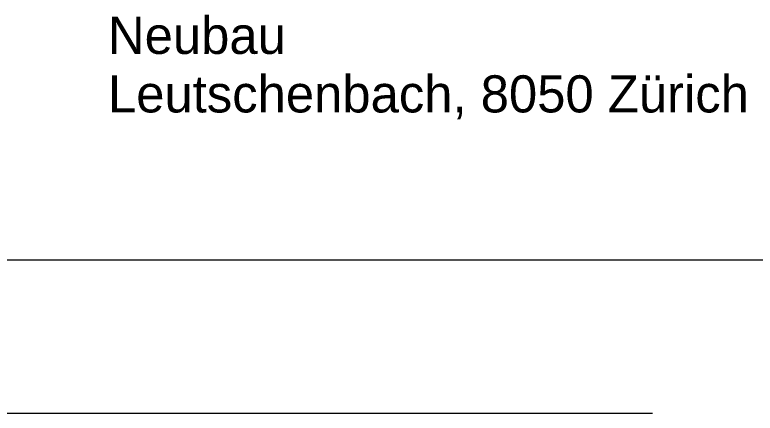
# Model space of a CAD drawing. Extents: x -882 to 937, y -179 to 966.
# Drawn here: x 441.9 to 501.8, y 69.5 to 101.7 of the extents above; entities that cross this region are included whole.
import ezdxf

# ---------------------------------------------------------------- set-up
doc = ezdxf.new("R2010")
doc.units = 0
doc.layers.get('0').update_dxf_attribs({"lineweight": 13})
doc.layers.add('G-____-TTLB-OTLN', color=7, linetype='Continuous', lineweight=13)
doc.layers.add('G-XREF-____-OTLN', color=7, linetype='Continuous', lineweight=13)
doc.styles.add('Arial_7', font='arial.ttf', dxfattribs={"width": 0.98, "height": 0.006})

# ---------------------------------------------------------------- blocks, each defined once
blk = doc.blocks.new('Blockreferenz-A0UJ2GJOXE')
at = {"layer": 'G-XREF-____-OTLN', "color": 18, "linetype": 'ByBlock', "lineweight": -2, "ltscale": 0.13, "true_color": 0x4c0000}
blk.add_line((419.469, 69.471), (493.496, 69.471), dxfattribs=at)

msp = doc.modelspace()

# ---------------------------------------------------------------- linework, layer by layer
at = {"layer": 'G-____-TTLB-OTLN', "ltscale": 0.13}
msp.add_line((405.082, 81.861), (600.081, 81.861), dxfattribs=at)

# ---------------------------------------------------------------- block references
at = {"ltscale": 0.13}
msp.add_blockref('Blockreferenz-A0UJ2GJOXE', (0, 0), dxfattribs=at)

# ---------------------------------------------------------------- texts
at = {"layer": 'G-____-TTLB-OTLN', "lineweight": 5, "ltscale": 0.13, "char_height": 3, "attachment_point": 1, "style": 'Arial_7'}
for s, insert, width in [('Neubau', (449.474, 101.503), 17.55936), ('Leutschenbach, 8050 Zürich', (449.474, 96.773), 63.40226)]:
    msp.add_mtext(s, dxfattribs=dict(at, insert=insert, width=width))

doc.saveas('drawing.dxf')
